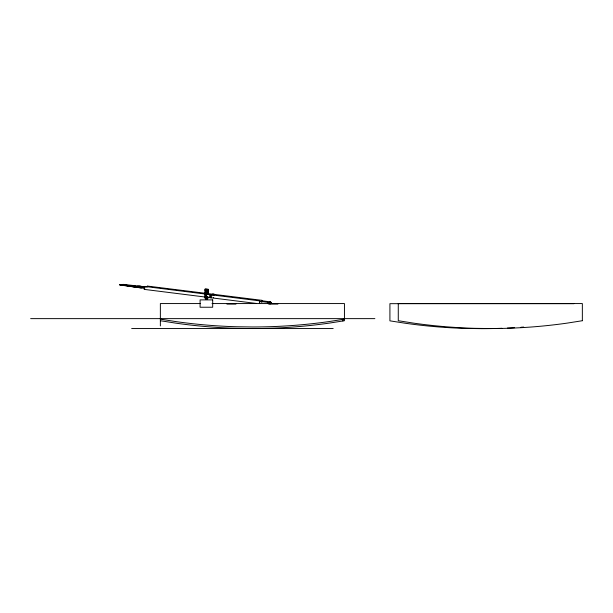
<?xml version="1.0" encoding="UTF-8"?>
<svg xmlns="http://www.w3.org/2000/svg" width="613" height="613" viewBox="0 0 613 613"><rect width="100%" height="100%" fill="white"/><g stroke="black" fill="none" stroke-linecap="round" stroke-linejoin="round"><path stroke-width="0.92" d="M208.114 289.727C208.083 287.972 207.692 290.102 206.673 289.528A13.555 3.739 -89.1 0 0 206.642 290.439M206.826 294.677A13.555 3.739 -89.1 0 1 206.834 290.125L207.087 289.436L207.263 290.309L208.267 290.324L208.091 289.451L207.838 290.141A13.555 3.739 -89.1 0 0 207.838 294.692M209.807 296.807C210.282 300.899 211.171 291.022 209.914 295.849M206.29 299.405A3.28 0.904 -89.1 0 1 206.014 299.42L206.979 299.443A3.28 0.904 -89.1 0 1 206.083 295.619A12.781 3.525 -89.1 0 0 206.32 290.248C206.581 289.75 204.367 287.865 205.37 289.474A13.555 3.739 -89.1 0 1 205.209 294.018M206.32 290.248C204.344 291.428 205.401 288.194 205.524 290.072A13.555 3.739 -89.1 0 1 205.286 295.497M205.945 289.642L206.152 288.784L206.374 289.489A13.555 3.739 -89.1 0 1 206.382 290.401M269.613 303.726L270.026 301.826A1.073 1.011 -33.2 0 1 270.984 302.753L270.961 303.129A1.073 0.736 19.5 0 1 270.601 303.527M270.103 302.577L270.026 301.826L261.812 300.761L261.445 301.788M269.988 303.757A1.073 0.904 -14.2 0 0 270.892 303.174L270.938 302.814A1.073 1.004 46.1 0 0 269.912 301.811M277.911 304.086L268.9 304.086L268.9 303.328A1.073 0.904 24.9 0 0 267.758 302.47L267.82 302.37A1.073 1.011 41.2 0 1 268.869 303.305L267.912 303.665L267.927 302.378L259.606 301.335M204.934 289.627L205.156 289.635A12.781 3.525 -89.1 0 1 204.964 294.569M205.094 290.225L205.309 290.233A12.781 3.525 -89.1 0 1 205.079 295.604A3.28 0.904 -89.1 0 0 205.738 299.382L206.267 299.428M206.673 289.528L207.025 288.991M261.912 301.834L261.812 300.761M269.59 303.075L270.954 302.745A1.073 1.042 -84.4 0 0 269.973 301.78M270.984 302.968L270.356 302.899M209.998 296.424L210.351 295.114L210.389 296.439M261.322 302.033L261.897 300.332L261.996 301.979M141.35 288.026L119.926 284.708M144.553 286.509L144.683 288.432L121.512 284.784L144.814 287.405L144.323 289.39L144.155 289.037M123.55 284.761L122.615 284.67L124.646 284.892M134.822 287.145L134.914 286.371L139.595 286.876M136.408 287.229L136.5 286.455M139.519 287.03L137.649 286.777L137.749 286.003L143.373 286.616M139.48 286.961L139.58 286.187L143.212 286.585M268.9 303.435L268.869 303.305A1.073 1.019 -29.9 0 0 267.927 302.378L267.82 302.37M259.583 303.098L259.705 301.343M268.869 303.68L268.892 303.581A1.073 0.513 13.3 0 1 268.823 303.749L267.95 303.397M206.16 289.665L206.535 290.087A13.555 3.739 -89.1 0 1 206.297 295.512A2.835 0.782 -89.1 0 0 206.887 298.799A3.28 0.904 -89.1 0 0 207.14 298.815M211.125 295.106C212.152 292.899 211.615 299.297 210.849 297.734M259.429 301.389L259.759 300.891L259.552 303.573M269.59 303.55A1.073 0.743 -5.6 0 0 270.885 303.121L270.984 303.029A1.073 0.513 14.3 0 1 270.655 303.358M270.823 303.044L270.885 303.021A1.073 0.529 -0.3 0 1 269.582 303.335M344.445 319.151L329.281 321.534A544.405 544.405 0 0 1 252.41 326.974L236.963 326.76A543.67 543.67 0 0 1 175.54 321.541L160.368 319.151M205.217 293.275L147.587 286.095L147.128 287.03L145.25 286.823M200.535 303.565L160.368 303.565L160.368 325.909M212.014 303.565L344.445 303.565L344.445 320.722L329.281 323.112A544.405 544.405 0 0 1 252.41 328.545L236.963 328.338A543.67 543.67 0 0 1 175.54 323.112L160.368 320.722M573.99 303.673L389.914 303.673L389.914 320.837L405.086 323.22A543.67 543.67 0 0 0 466.508 328.438L481.956 328.66A544.405 544.405 0 0 0 501.94 328.292M226.91 304.086L235.921 304.086L235.921 303.565M30.65 318.63L374.88 318.63M344.445 319.396L342.874 319.396L342.874 320.974M131.672 328.553L333.173 328.553M206.895 299.435L207.025 299.435A3.28 0.904 -89.1 0 0 208.037 297.198M206.834 290.125L207.838 290.141M205.079 295.604L206.083 295.619M121.474 285.137L119.887 285.053M121.512 284.784L119.849 284.647L137.618 286.623M122.907 284.363L140.576 286.302M269.651 302.538L270.9 302.906A1.073 0.513 14.3 0 0 269.705 302.27M267.981 303.121L268.9 303.328A1.073 0.751 -4 0 0 267.981 302.653M207.102 293.504L261.897 300.332M144.637 286.424L259.69 300.868M144.323 289.39L256.548 303.481M122.815 284.716L137.649 286.777M119.972 284.984L137.534 287.459M205.907 298.83L206.022 298.853A2.835 0.782 -89.1 0 0 206.137 298.845M270.67 302.684L270.938 302.814A1.073 0.904 -14.2 0 0 270.072 301.933M205.654 298.815L205.577 298.776A3.28 0.904 -89.1 0 1 204.918 296.508M267.881 302.339L267.927 302.378A1.073 1.05 -87.1 0 1 268.885 303.297A1.073 0.919 -11.7 0 0 267.965 302.485M147.587 286.095L147.748 286.646M270.977 302.845L270.992 302.876A1.073 0.529 -0.3 0 0 270.118 302.316M208.267 290.324L208.052 290.317A12.781 3.525 -89.1 0 0 208.022 294.378M267.988 302.868A1.073 0.536 0.7 0 1 268.908 303.412M268.188 302.753A1.073 0.728 17.7 0 1 268.686 303.098M268.134 302.945A1.073 0.513 13.3 0 1 268.563 303.144M206.842 296.807A2.835 0.782 -89.1 0 1 206.252 298.769M205.738 298.608A2.835 0.782 -89.1 0 1 205.34 295.504M207.845 296.822A2.835 0.782 -89.1 0 1 206.887 298.799M207.815 297.067A3.28 0.904 -89.1 0 1 207.531 298.224M207.677 294.094A13.555 3.739 -89.1 0 1 207.646 290.455M205.639 298.148A2.835 0.782 -89.1 0 1 205.202 296.914M207.585 296.991A2.835 0.782 -89.1 0 1 207.508 297.32M207.861 293.78A12.781 3.525 -89.1 0 1 207.868 290.171M269.766 302.056A1.073 0.736 19.5 0 1 270.923 302.791A1.073 0.743 -5.6 0 0 270.103 302.086M270.946 303.159A1.073 0.897 27.9 0 1 270.639 303.596A1.073 1.004 46.1 0 0 270.931 303.205M269.843 301.895A1.073 0.897 27.9 0 1 270.938 302.753M270.639 303.634A1.073 1.042 -84.4 0 0 270.915 303.213A1.073 1.011 -33.2 0 1 270.394 303.749M212.374 295.045A1.877 0.414 -82.9 0 1 213.155 294.569M213.401 295.175A1.877 0.414 -82.9 0 1 213.922 293.995A1.877 0.414 -82.9 0 1 214.182 295.114M213.676 297.566A1.877 0.414 -82.9 0 1 213.347 297.596M523.701 327.066A544.405 544.405 0 0 1 520.989 327.265M514.644 327.687A544.405 544.405 0 0 1 507.388 328.07M582.35 320.722L567.178 323.112A544.405 544.405 0 0 1 490.308 328.545L474.86 328.338A543.67 543.67 0 0 1 413.438 323.112L398.274 320.722L398.274 303.565L582.35 303.565L582.35 320.722M212.688 299.887L200.091 299.887L200.091 307.236L212.688 307.236L212.688 299.887"/></g></svg>
